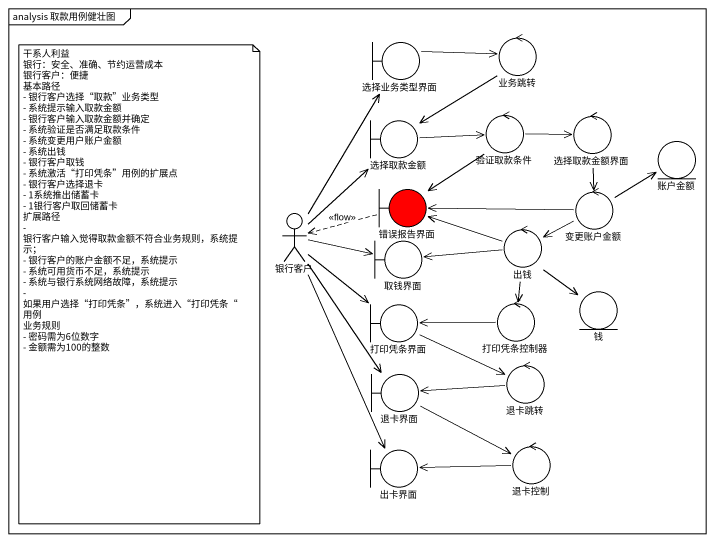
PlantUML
@startuml
mainframe analysis 取款用例健壮图
boundary 选择业务类型界面
control 业务跳转
boundary 选择取款金额
control 验证取款条件
control 选择取款金额界面
entity 账户金额
boundary 错误报告界面 #FF0000
actor 银行客户
control 变更账户金额
boundary 取钱界面
control 出钱
boundary 打印凭条界面
control 打印凭条控制器
entity 钱
boundary 退卡界面
control 退卡跳转
boundary 出卡界面
control 退卡控制
选择业务类型界面 -right-> 业务跳转
业务跳转 --> 选择取款金额
选择取款金额 -right-> 验证取款条件
验证取款条件 -right-> 选择取款金额界面
验证取款条件 --> 错误报告界面
选择取款金额界面 --> 变更账户金额
错误报告界面 .left.> 银行客户 : <<flow>>
银行客户 -up-> 选择业务类型界面
银行客户 -up-> 选择取款金额
银行客户 -right-> 取钱界面
银行客户 --> 打印凭条界面
银行客户 --> 退卡界面
银行客户 --> 出卡界面
变更账户金额 -up-> 账户金额
变更账户金额 -left-> 错误报告界面
变更账户金额 -left-> 出钱
出钱 -left-> 错误报告界面
出钱 -left-> 取钱界面
出钱 --> 打印凭条控制器
出钱 --> 钱
打印凭条界面 -right-> 退卡跳转
打印凭条控制器 -left-> 打印凭条界面
退卡界面 -right-> 退卡控制
退卡跳转 -left-> 退卡界面
退卡控制 -left-> 出卡界面
note as N1
  干系人利益
  银行：安全、准确、节约运营成本
  银行客户：便捷
  基本路径
  - 银行客户选择“取款”业务类型
  - 系统提示输入取款金额
  - 银行客户输入取款金额并确定
  - 系统验证是否满足取款条件
  - 系统变更用户账户金额
  - 系统出钱
  - 银行客户取钱
  - 系统激活“打印凭条”用例的扩展点
  - 银行客户选择退卡
  - 1系统推出储蓄卡
  - 1银行客户取回储蓄卡
  扩展路径
  - 银行客户输入觉得取款金额不符合业务规则，系统提示；
  - 银行客户的账户金额不足，系统提示
  - 系统可用货币不足，系统提示
  - 系统与银行系统网络故障，系统提示
  - 如果用户选择“打印凭条”，系统进入“打印凭条“用例
  业务规则
  - 密码需为6位数字
  - 金额需为100的整数
end note
@enduml
